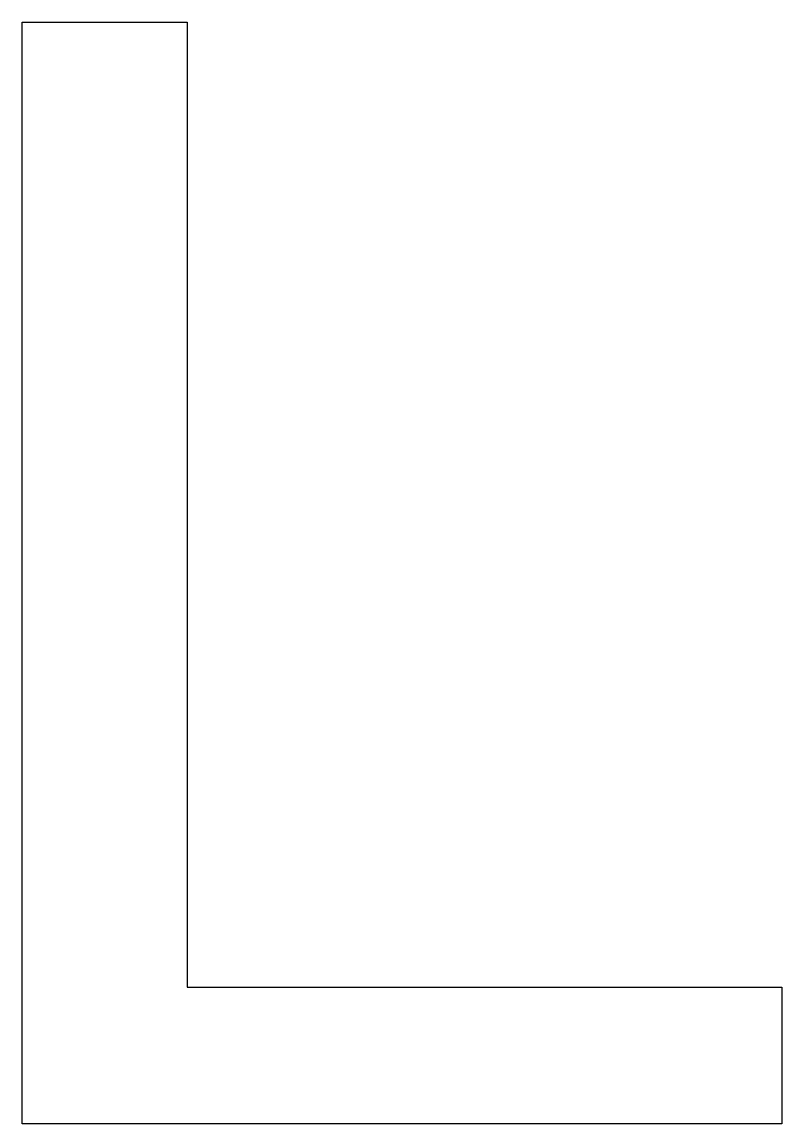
# Model space of a CAD drawing. Header units: metres. Extents: x 0 to 34.5, y 0 to 50.
import ezdxf

# ---------------------------------------------------------------- set-up
doc = ezdxf.new("R2010")
doc.units = ezdxf.units.M

msp = doc.modelspace()

# ---------------------------------------------------------------- linework, layer by layer
msp.add_lwpolyline([(34.5, 0), (0, 0), (0, 50), (7.5, 50), (7.5, 6.214), (34.5, 6.214), (34.5, 0)])

doc.saveas('drawing.dxf')
